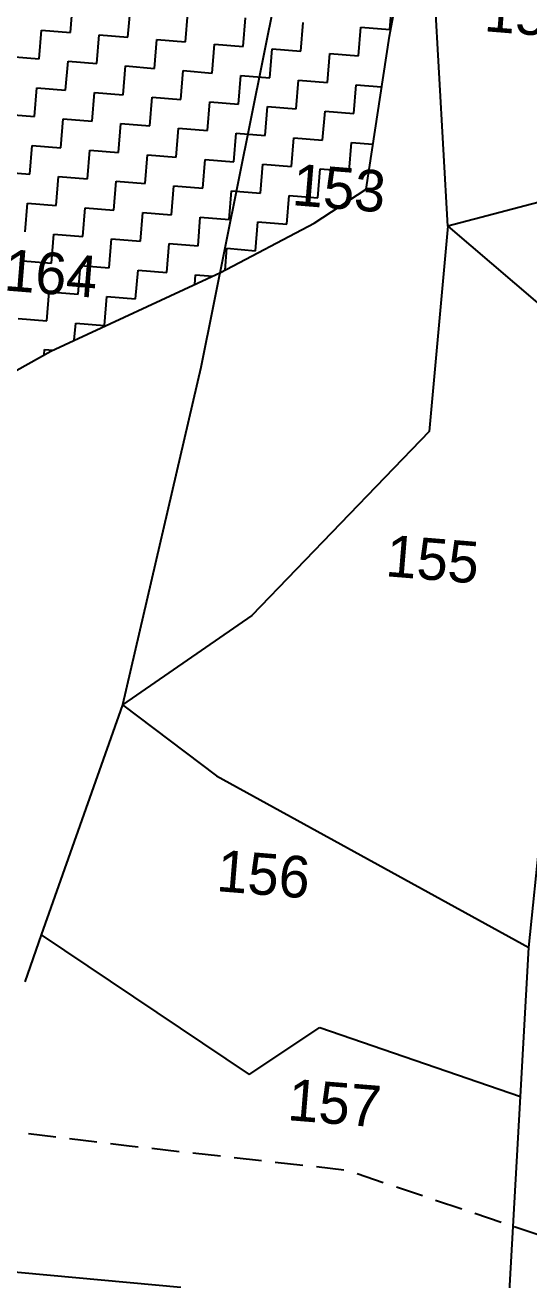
# Model space of a CAD drawing. Header units: metres. Extents: x 286589 to 288713, y 2001360 to 2004418.
# Drawn here: x 286899.3 to 286990.5, y 2002732.4 to 2002959.6 of the extents above; entities that cross this region are included whole.
import ezdxf
from ezdxf.enums import TextEntityAlignment as Align

# ---------------------------------------------------------------- set-up
doc = ezdxf.new("R2010")
doc.units = ezdxf.units.M
doc.header["$MEASUREMENT"] = 0
doc.linetypes.add('DASHED', pattern=[0.75, 0.5, -0.25])
for name, color, linetype in [('LINE_CARTTRACK', 2, 'DASHED'), ('POLY_HATCH', 12, 'Continuous'), ('POLY_PARCEL', 6, 'Continuous'), ('TEXT_PARCEL', 7, 'Continuous')]:
    doc.layers.add(name, color=color, linetype=linetype)
doc.styles.add('TEXT_MAP', font='')
doc.styles.get('TEXT_MAP').set_extended_font_data('Kruti Dev 050')

msp = doc.modelspace()

# ---------------------------------------------------------------- linework, layer by layer
at = {"layer": 'LINE_CARTTRACK', "ltscale": 10, "flags": 128}
msp.add_lwpolyline([(286678.24, 2002831.86), (286776.84, 2002769.99), (286865.02, 2002763.17), (286918.16, 2002756.69), (286957.46, 2002752.32), (287029.07, 2002728.21), (287135.36, 2002731.38), (287158.18, 2002690.91), (287157.71, 2002610.49), (287242.63, 2002503.98), (287285.29, 2002447.94), (287382.21, 2002283.44), (287405.26, 2002245.8), (287424.38, 2002203.84), (287492.58, 2002073.2), (287523.42, 2002017.05), (287586.9, 2001881.04), (287615.27, 2001816.51), (287624.93, 2001793.23), (287662.56, 2001653.57), (287711.78, 2001481.46)], dxfattribs=at)
at = {"layer": 'POLY_HATCH', "linetype": 'Continuous'}
for p, q in [((286907.51, 2002958.25), (286907.93, 2002963.46)), ((286965.33, 2002958.79), (286965.76, 2002964)), ((286917.94, 2002957.4), (286918.37, 2002962.61)), ((286928.38, 2002956.54), (286928.8, 2002961.76)), ((286938.81, 2002955.69), (286939.24, 2002960.91)), ((286949.25, 2002954.84), (286949.68, 2002960.06)), ((286959.69, 2002953.99), (286960.11, 2002959.21)), ((286960.11, 2002959.21), (286965.33, 2002958.79)), ((286901.86, 2002953.45), (286902.29, 2002958.67)), ((286902.29, 2002958.67), (286907.51, 2002958.25)), ((286912.3, 2002952.6), (286912.72, 2002957.82)), ((286912.72, 2002957.82), (286917.94, 2002957.4)), ((286922.73, 2002951.75), (286923.16, 2002956.97)), ((286923.16, 2002956.97), (286928.38, 2002956.54)), ((286933.17, 2002950.9), (286933.6, 2002956.12)), ((286933.6, 2002956.12), (286938.81, 2002955.69)), ((286943.61, 2002950.05), (286944.03, 2002955.27)), ((286944.03, 2002955.27), (286949.25, 2002954.84)), ((286954.04, 2002949.2), (286954.47, 2002954.42)), ((286954.47, 2002954.42), (286959.69, 2002953.99)), ((286896.64, 2002953.88), (286901.86, 2002953.45)), ((286906.65, 2002947.81), (286907.08, 2002953.03)), ((286907.08, 2002953.03), (286912.3, 2002952.6)), ((286917.09, 2002946.96), (286917.52, 2002952.18)), ((286917.52, 2002952.18), (286922.73, 2002951.75)), ((286927.53, 2002946.11), (286927.95, 2002951.33)), ((286927.95, 2002951.33), (286933.17, 2002950.9)), ((286937.96, 2002945.26), (286938.39, 2002950.48)), ((286938.39, 2002950.48), (286943.61, 2002950.05)), ((286901.01, 2002943.02), (286901.44, 2002948.24)), ((286901.44, 2002948.24), (286906.65, 2002947.81)), ((286948.4, 2002944.41), (286948.82, 2002949.63)), ((286948.82, 2002949.63), (286954.04, 2002949.2)), ((286958.84, 2002943.56), (286959.26, 2002948.77)), ((286959.26, 2002948.77), (286963.87, 2002948.4)), ((286911.45, 2002942.17), (286911.87, 2002947.38)), ((286911.87, 2002947.38), (286917.09, 2002946.96)), ((286921.88, 2002941.32), (286922.31, 2002946.53)), ((286922.31, 2002946.53), (286927.53, 2002946.11)), ((286932.32, 2002940.47), (286932.75, 2002945.68)), ((286932.75, 2002945.68), (286937.96, 2002945.26)), ((286895.79, 2002943.44), (286901.01, 2002943.02)), ((286942.76, 2002939.61), (286943.18, 2002944.83)), ((286943.18, 2002944.83), (286948.4, 2002944.41)), ((286953.19, 2002938.76), (286953.62, 2002943.98)), ((286953.62, 2002943.98), (286958.84, 2002943.56)), ((286905.8, 2002937.37), (286906.23, 2002942.59)), ((286906.23, 2002942.59), (286911.45, 2002942.17)), ((286916.24, 2002936.52), (286916.67, 2002941.74)), ((286916.67, 2002941.74), (286921.88, 2002941.32)), ((286926.68, 2002935.67), (286927.1, 2002940.89)), ((286927.1, 2002940.89), (286932.32, 2002940.47)), ((286937.11, 2002934.82), (286937.54, 2002940.04)), ((286937.54, 2002940.04), (286942.76, 2002939.61)), ((286947.55, 2002933.97), (286947.97, 2002939.19)), ((286947.97, 2002939.19), (286953.19, 2002938.76)), ((286900.16, 2002932.58), (286900.59, 2002937.8)), ((286900.59, 2002937.8), (286905.8, 2002937.37)), ((286910.6, 2002931.73), (286911.02, 2002936.95)), ((286911.02, 2002936.95), (286916.24, 2002936.52)), ((286957.98, 2002933.12), (286958.41, 2002938.34)), ((286958.41, 2002938.34), (286962.29, 2002938.02)), ((286921.03, 2002930.88), (286921.46, 2002936.1)), ((286921.46, 2002936.1), (286926.68, 2002935.67)), ((286931.47, 2002930.03), (286931.89, 2002935.25)), ((286931.89, 2002935.25), (286937.11, 2002934.82)), ((286941.91, 2002929.18), (286942.33, 2002934.4)), ((286942.33, 2002934.4), (286947.55, 2002933.97)), ((286894.94, 2002933.01), (286900.16, 2002932.58)), ((286904.95, 2002926.94), (286905.38, 2002932.16)), ((286905.38, 2002932.16), (286910.6, 2002931.73)), ((286952.34, 2002928.33), (286952.77, 2002933.55)), ((286952.77, 2002933.55), (286957.98, 2002933.12)), ((286915.39, 2002926.09), (286915.81, 2002931.31)), ((286915.81, 2002931.31), (286921.03, 2002930.88)), ((286925.83, 2002925.24), (286926.25, 2002930.45)), ((286926.25, 2002930.45), (286931.47, 2002930.03)), ((286936.26, 2002924.39), (286936.69, 2002929.6)), ((286936.69, 2002929.6), (286941.91, 2002929.18)), ((286899.31, 2002922.14), (286899.74, 2002927.36)), ((286899.74, 2002927.36), (286904.95, 2002926.94)), ((286946.7, 2002923.54), (286947.12, 2002928.75)), ((286947.12, 2002928.75), (286952.34, 2002928.33)), ((286957.53, 2002927.56), (286957.56, 2002927.9)), ((286957.56, 2002927.9), (286958, 2002927.87)), ((286909.75, 2002921.29), (286910.17, 2002926.51)), ((286910.17, 2002926.51), (286915.39, 2002926.09)), ((286920.18, 2002920.44), (286920.61, 2002925.66)), ((286920.61, 2002925.66), (286925.83, 2002925.24)), ((286930.62, 2002919.59), (286931.04, 2002924.81)), ((286931.04, 2002924.81), (286936.26, 2002924.39)), ((286941.05, 2002918.74), (286941.48, 2002923.96)), ((286941.48, 2002923.96), (286946.7, 2002923.54)), ((286904.1, 2002916.5), (286904.53, 2002921.72)), ((286904.53, 2002921.72), (286909.75, 2002921.29)), ((286914.54, 2002915.65), (286914.96, 2002920.87)), ((286914.96, 2002920.87), (286920.18, 2002920.44)), ((286924.98, 2002914.8), (286925.4, 2002920.02)), ((286925.4, 2002920.02), (286930.62, 2002919.59)), ((286935.51, 2002915.21), (286935.84, 2002919.17)), ((286935.84, 2002919.17), (286941.05, 2002918.74)), ((286898.88, 2002916.93), (286904.1, 2002916.5)), ((286908.9, 2002910.86), (286909.32, 2002916.08)), ((286909.32, 2002916.08), (286914.54, 2002915.65)), ((286919.33, 2002910.01), (286919.76, 2002915.23)), ((286919.76, 2002915.23), (286924.98, 2002914.8)), ((286930.05, 2002912.62), (286930.19, 2002914.37)), ((286930.19, 2002914.37), (286933.28, 2002914.12)), ((286903.25, 2002906.07), (286903.68, 2002911.28)), ((286903.68, 2002911.28), (286908.9, 2002910.86)), ((286913.69, 2002905.21), (286914.11, 2002910.43)), ((286914.11, 2002910.43), (286919.33, 2002910.01)), ((286898.03, 2002906.49), (286903.25, 2002906.07)), ((286908.21, 2002902.51), (286908.47, 2002905.64)), ((286908.47, 2002905.64), (286913.69, 2002905.21)), ((286902.75, 2002899.86), (286902.83, 2002900.85)), ((286902.83, 2002900.85), (286904.37, 2002900.72))]:
    msp.add_line(p, q, dxfattribs=at)
at = {"layer": 'POLY_HATCH'}
msp.add_lwpolyline([(286728.19, 2002800.52), (286769.63, 2002753.26), (286797.63, 2002727.03), (286810.37, 2002733.2), (286829.36, 2002736.57), (286833.14, 2002746.61), (286835.44, 2002756.76), (286838.96, 2002775.68), (286839.33, 2002792.39), (286841.23, 2002803.56), (286849.62, 2002809.77), (286864.36, 2002821.37), (286875.25, 2002838.38), (286878.27, 2002857.33), (286882.93, 2002878.12), (286886.94, 2002891.09), (286903.97, 2002900.54), (286934.69, 2002914.77), (286951.67, 2002923.73), (286961.04, 2002929.86), (286965.27, 2002957.58), (286968.75, 2002976.01)], dxfattribs=at)
at = {"layer": 'POLY_PARCEL'}
for p, q in [((286968.42, 2003083.03), (286931.16, 2002897.6)), ((286975.87, 2002923.19), (286971.78, 2002994.73)), ((287006.87, 2002931.35), (286975.87, 2002923.19)), ((286975.87, 2002923.19), (286972.47, 2002886.03)), ((286975.87, 2002923.19), (287015.69, 2002889.11)), ((286931.16, 2002897.6), (286916.97, 2002836.5)), ((286972.47, 2002886.03), (286940.38, 2002852.68)), ((286940.38, 2002852.68), (286916.97, 2002836.5)), ((286916.97, 2002836.5), (286902.25, 2002794.88)), ((286916.97, 2002836.5), (286933.98, 2002823.66)), ((286990.5, 2002792.58), (286994.73, 2002833.84)), ((286933.98, 2002823.66), (286990.5, 2002792.58)), ((286902.25, 2002794.88), (286899.24, 2002786.39)), ((286902.25, 2002794.88), (286939.86, 2002769.6)), ((286989, 2002765.61), (286990.5, 2002792.58)), ((286939.86, 2002769.6), (286952.67, 2002778.09)), ((286952.67, 2002778.09), (286989, 2002765.61)), ((286986.81, 2002726.43), (286989, 2002765.61)), ((286878.94, 2002735.56), (286927.49, 2002731.09))]:
    msp.add_line(p, q, dxfattribs=at)

# ---------------------------------------------------------------- texts
at = {"layer": 'TEXT_PARCEL', "style": 'TEXT_MAP'}
for s, p in [('152', (286990.67, 2002957.81)), ('153', (286955.88, 2002926.32)), ('164', (286903.72, 2002910.88)), ('155', (286972.81, 2002859.14)), ('156', (286942.19, 2002802.13)), ('157', (286955.05, 2002760.67))]:
    msp.add_text(s, height=7.539, rotation=355.34, dxfattribs=at).set_placement(p, align=Align.CENTER)

doc.saveas('drawing.dxf')
